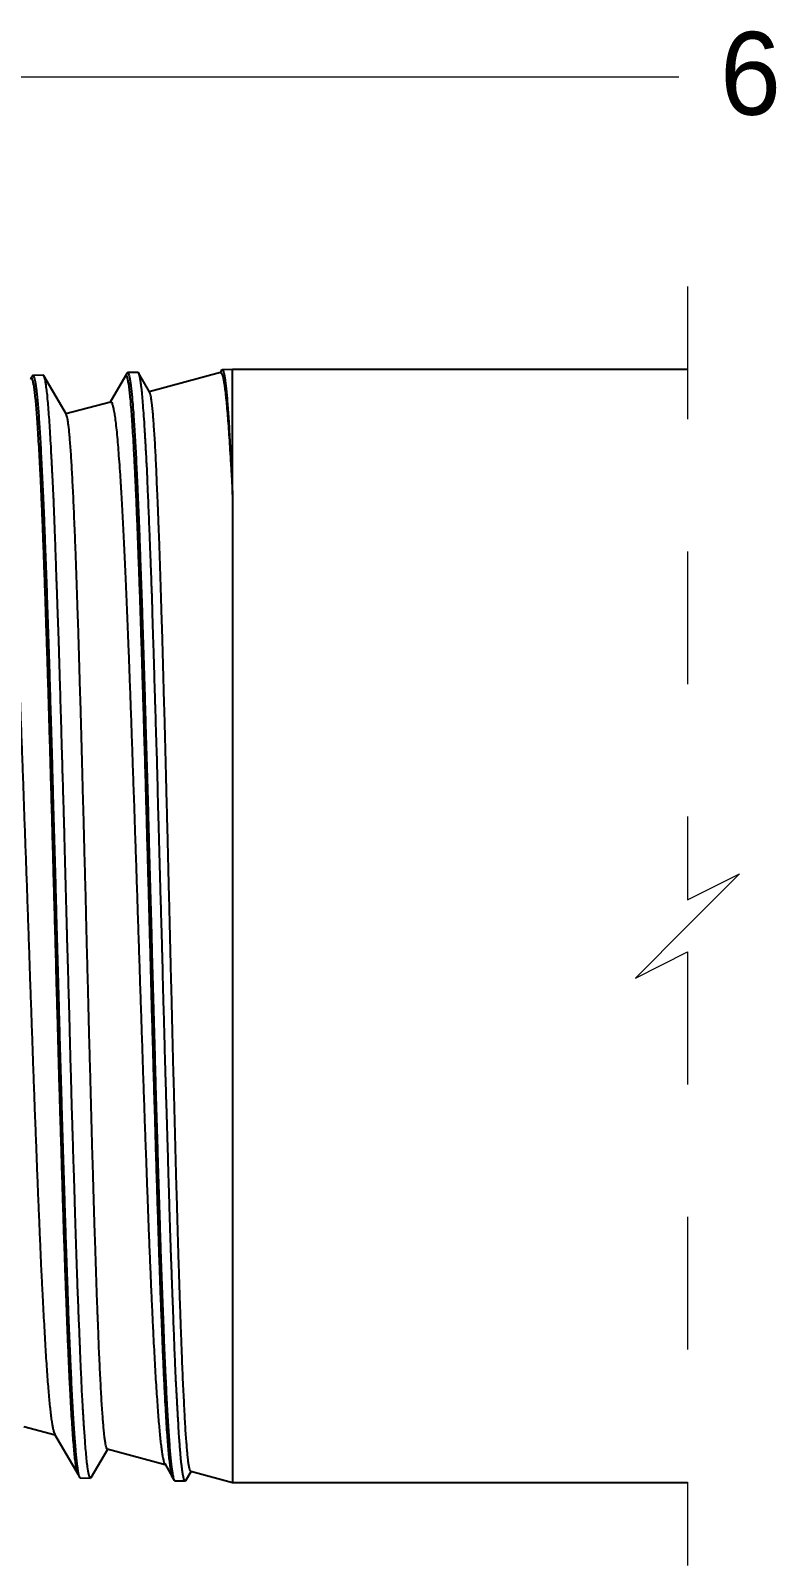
# Model space of a CAD drawing. Header units: inches. Extents: x 0.12 to 5.38, y 0.12 to 4.12.
# Drawn here: x 1.163 to 1.722, y 1.452 to 2.61 of the extents above; entities that cross this region are included whole.
import ezdxf

# ---------------------------------------------------------------- set-up
doc = ezdxf.new("R2010")
doc.units = ezdxf.units.IN
doc.header["$LTSCALE"] = 0.5
doc.header["$MEASUREMENT"] = 0
doc.linetypes.add('SLD-Dashed', pattern=[0.075, 0.05, -0.025])
doc.linetypes.add('SLD-Solid', pattern=[0])
doc.styles.add('SLDTEXTSTYLE0', font='ARIAL.TTF', dxfattribs={"width": 0.948})
doc.dimstyles.new('SLDDIMSTYLE0', dxfattribs={"dimtxt": 0.060669, "dimasz": 0.060669, "dimexe": 0, "dimexo": 0.0625, "dimgap": 0.015167, "dimtad": 0, "dimtih": 1, "dimtoh": 1, "dimdec": 3, "dimrnd": 1e-09, "dimzin": 12, "dimdsep": 46, "dimtxsty": 'SLDTEXTSTYLE0', "dimsah": 1, "dimcen": 0.09, "dimadec": 0, "dimazin": 3, "dimtfac": 1, "dimtdec": 3, "dimtofl": 0, "dimtmove": 0, "dimatfit": 3, "dimfxl": 0, "dimfrac": 2, "dimtolj": 1, "dimtzin": 12, "dimarcsym": 0})

# ---------------------------------------------------------------- blocks, each defined once
blk = doc.blocks.new('_D')
at = {"color": 7, "linetype": 'SLD-Solid', "lineweight": 18}
for p, q in [((0.5342, 2.4173), (0.5342, 2.6067)), ((2.9092, 2.4173), (2.9092, 2.6067)), ((0.5342, 2.5755), (1.6525, 2.5755)), ((2.9092, 2.5755), (1.7908, 2.5755))]:
    blk.add_line(p, q, dxfattribs=at)
for points in [[(0.5342, 2.5755), (0.5948, 2.5661), (0.5948, 2.5848)], [(2.9092, 2.5755), (2.8485, 2.5848), (2.8485, 2.5661)]]:
    blk.add_solid(points, dxfattribs=at)
at = {"color": 7, "linetype": 'SLD-Solid', "lineweight": 18, "insert": (1.6837, 2.6095), "char_height": 0.0625, "attachment_point": 1, "style": 'SLDTEXTSTYLE0'}
blk.add_mtext('6"', dxfattribs=at)

msp = doc.modelspace()

# ---------------------------------------------------------------- linework, layer by layer
at = {"color": 7, "linetype": 'SLD-Dashed', "lineweight": 18}
for p, q in [((1.6592, 2.4173), (1.6592, 1.9545)), ((1.6592, 1.9545), (1.6985, 1.9742)), ((1.6985, 1.9742), (1.6592, 1.9348)), ((1.6592, 1.9348), (1.6198, 1.8955)), ((1.6198, 1.8955), (1.6592, 1.9152)), ((1.6592, 1.9152), (1.6592, 1.4523))]:
    msp.add_line(p, q, dxfattribs=at)
at = {"color": 7, "linetype": 'SLD-Solid', "lineweight": 25}
for p, q in [((1.2443, 2.3526), (1.2365, 2.3524)), ((1.2532, 2.3375), (1.2448, 2.3521)), ((1.3066, 2.3524), (1.2529, 2.338)), ((1.3157, 2.3548), (1.3079, 2.3546)), ((1.6592, 2.3548), (1.3157, 2.3548)), ((1.3157, 2.2603), (1.3157, 2.3548)), ((1.1729, 2.3504), (1.165, 2.3501)), ((1.2348, 2.3499), (1.2233, 2.3301)), ((1.2236, 2.3302), (1.19, 2.3212)), ((1.3157, 2.2603), (1.3157, 1.5148)), ((1.1582, 1.557), (1.1818, 1.5507)), ((1.2091, 1.5187), (1.2215, 1.5401)), ((1.2212, 1.5402), (1.2648, 1.5285)), ((1.2645, 1.5291), (1.2705, 1.5187)), ((1.1991, 1.5209), (1.2002, 1.5188)), ((1.1991, 1.5209), (1.1991, 1.5209)), ((1.2007, 1.5184), (1.2086, 1.5182)), ((1.2705, 1.5187), (1.2717, 1.5166)), ((1.2805, 1.5164), (1.2844, 1.5232)), ((1.2842, 1.5233), (1.3156, 1.5148)), ((1.2722, 1.5162), (1.28, 1.516)), ((1.3157, 1.5148), (1.6592, 1.5148))]:
    msp.add_line(p, q, dxfattribs=at)
at = {"color": 7, "linetype": 'SLD-Solid', "lineweight": 25, "flags": 128}
for points in [[(1.2359, 2.3519), (1.2354, 2.3509), (1.2348, 2.3499)], [(1.3074, 2.3542), (1.3068, 2.3532), (1.3063, 2.3523)], [(1.1645, 2.3497), (1.1639, 2.3487), (1.1633, 2.3477)], [(1.1903, 2.3207), (1.1868, 2.3267), (1.1733, 2.3499)], [(1.1814, 1.5513), (1.1856, 1.5441), (1.1991, 1.5209)]]:
    msp.add_lwpolyline(points, dxfattribs=at)
at = {"color": 7, "linetype": 'SLD-Solid', "lineweight": 25}
for points, knots in [([(1.2359, 2.3518), (1.236, 2.352), (1.2361, 2.3524), (1.2369, 2.3523), (1.2373, 2.3512), (1.2378, 2.3498), (1.2382, 2.3474), (1.2387, 2.3445), (1.2392, 2.3408), (1.2396, 2.3364), (1.2401, 2.3313), (1.2406, 2.3254), (1.2411, 2.3188), (1.2415, 2.3114), (1.242, 2.3035), (1.2425, 2.295), (1.243, 2.2859), (1.2434, 2.2762), (1.2439, 2.2658), (1.2444, 2.2548), (1.2449, 2.243), (1.2454, 2.2307), (1.2458, 2.218), (1.2463, 2.2048), (1.2468, 2.1914), (1.2473, 2.1775), (1.2477, 2.163), (1.2482, 2.148), (1.2487, 2.1324), (1.2492, 2.1165), (1.2497, 2.1004), (1.2501, 2.0842), (1.2506, 2.0679), (1.2511, 2.0513), (1.2516, 2.0344), (1.2521, 2.0171), (1.2525, 1.9995), (1.253, 1.9818), (1.2535, 1.9642), (1.254, 1.9467), (1.2545, 1.9293), (1.2549, 1.9119), (1.2554, 1.8944), (1.2559, 1.8769), (1.2564, 1.8592), (1.2569, 1.8417), (1.2573, 1.8245), (1.2578, 1.8077), (1.2583, 1.7913), (1.2588, 1.7751), (1.2592, 1.759), (1.2597, 1.7431), (1.2602, 1.7274), (1.2607, 1.712), (1.2612, 1.6972), (1.2616, 1.683), (1.2621, 1.6693), (1.2626, 1.6561), (1.2631, 1.6433), (1.2636, 1.6309), (1.264, 1.6188), (1.2645, 1.6074), (1.265, 1.5967), (1.2655, 1.5866), (1.2659, 1.5773), (1.2664, 1.5686), (1.2669, 1.5604), (1.2674, 1.5528), (1.2679, 1.5459), (1.2683, 1.5397), (1.2688, 1.5342), (1.2693, 1.5295), (1.2698, 1.5255), (1.2702, 1.5223), (1.2707, 1.5197), (1.2712, 1.5179), (1.2715, 1.5166), (1.272, 1.5163), (1.2722, 1.5162)], [0, 0, 0, 0, 0.000659, 0.00124, 0.002335, 0.004259, 0.007059, 0.010632, 0.015045, 0.020288, 0.026349, 0.033439, 0.041386, 0.050168, 0.059761, 0.069859, 0.080708, 0.092279, 0.104542, 0.117876, 0.13192, 0.146636, 0.161983, 0.177496, 0.193579, 0.210191, 0.227288, 0.245374, 0.263943, 0.282942, 0.302321, 0.321507, 0.341018, 0.360803, 0.380812, 0.401616, 0.422621, 0.443766, 0.464996, 0.485695, 0.506437, 0.527168, 0.547835, 0.569015, 0.590089, 0.610999, 0.631688, 0.651568, 0.671204, 0.690545, 0.709542, 0.728711, 0.747479, 0.765797, 0.783613, 0.800433, 0.81675, 0.832522, 0.847706, 0.862703, 0.877051, 0.890712, 0.903647, 0.915513, 0.926672, 0.937097, 0.94676, 0.955897, 0.964211, 0.97168, 0.978283, 0.983865, 0.988622, 0.992543, 0.995624, 0.997918, 0.999353, 1, 1, 1, 1]), ([(1.2453, 2.3506), (1.2452, 2.3513), (1.2451, 2.3521), (1.2444, 2.3524), (1.2443, 2.3525)], [0, 0, 0, 0, 0.7516671, 1, 1, 1, 1]), ([(1.3066, 2.3524), (1.3067, 2.3524), (1.3071, 2.3524), (1.3073, 2.3521), (1.3074, 2.3518)], [0, 0, 0, 0, 0.323893, 1, 1, 1, 1]), ([(1.3074, 2.3541), (1.3074, 2.3543), (1.3076, 2.3546), (1.3084, 2.3545), (1.3087, 2.3535), (1.3092, 2.352), (1.3096, 2.3497), (1.3101, 2.3466), (1.3106, 2.3428), (1.3111, 2.3383), (1.3116, 2.3331), (1.312, 2.3273), (1.3125, 2.3208), (1.313, 2.3136), (1.3134, 2.3056), (1.3139, 2.2968), (1.3144, 2.2874), (1.3149, 2.2781), (1.3153, 2.269), (1.3155, 2.2633), (1.3157, 2.2603)], [0, 0, 0, 0, 0.005943, 0.010875, 0.020326, 0.036708, 0.061212, 0.093542, 0.133651, 0.181466, 0.235327, 0.296406, 0.364541, 0.43957, 0.523931, 0.615452, 0.713874, 0.818938, 0.907387, 1, 1, 1, 1]), ([(1.3074, 2.3518), (1.3076, 2.3515), (1.308, 2.3507), (1.3085, 2.349), (1.309, 2.3463), (1.3096, 2.3428), (1.3102, 2.3383), (1.3108, 2.3329), (1.3114, 2.3267), (1.312, 2.3196), (1.3126, 2.3118), (1.3132, 2.3031), (1.3138, 2.2936), (1.3144, 2.2832), (1.3151, 2.272), (1.3155, 2.2643), (1.3157, 2.2603)], [0, 0, 0, 0, 0.01192, 0.028767, 0.059188, 0.098726, 0.147325, 0.206161, 0.274288, 0.351494, 0.43724, 0.53172, 0.634639, 0.748134, 0.870055, 1, 1, 1, 1]), ([(1.1645, 2.3496), (1.1646, 2.3498), (1.1647, 2.3502), (1.1655, 2.3501), (1.1658, 2.349), (1.1663, 2.3476), (1.1668, 2.3454), (1.1672, 2.3425), (1.1677, 2.3388), (1.1682, 2.3343), (1.1687, 2.3291), (1.1692, 2.3233), (1.1696, 2.3168), (1.1701, 2.3097), (1.1706, 2.302), (1.171, 2.2935), (1.1715, 2.2843), (1.172, 2.2744), (1.1725, 2.2639), (1.173, 2.2529), (1.1735, 2.2414), (1.1739, 2.2295), (1.1744, 2.2171), (1.1749, 2.2041), (1.1754, 2.1905), (1.1758, 2.1762), (1.1763, 2.1616), (1.1768, 2.1466), (1.1773, 2.1315), (1.1778, 2.1161), (1.1782, 2.1004), (1.1787, 2.0843), (1.1792, 2.0677), (1.1797, 2.0508), (1.1801, 2.0336), (1.1806, 2.0164), (1.1811, 1.9992), (1.1816, 1.9821), (1.1821, 1.9649), (1.1825, 1.9475), (1.183, 1.9299), (1.1835, 1.9121), (1.184, 1.8944), (1.1845, 1.8769), (1.1849, 1.8597), (1.1854, 1.8428), (1.1859, 1.826), (1.1864, 1.8092), (1.1868, 1.7926), (1.1873, 1.776), (1.1878, 1.7597), (1.1883, 1.7439), (1.1888, 1.7285), (1.1893, 1.7137), (1.1897, 1.6992), (1.1902, 1.6851), (1.1907, 1.6712), (1.1912, 1.6577), (1.1916, 1.6447), (1.1921, 1.6323), (1.1926, 1.6206), (1.1931, 1.6095), (1.1936, 1.599), (1.194, 1.589), (1.1945, 1.5795), (1.195, 1.5706), (1.1955, 1.5623), (1.1959, 1.5548), (1.1964, 1.548), (1.1969, 1.5419), (1.1974, 1.5366), (1.1978, 1.5319), (1.1983, 1.5278), (1.1988, 1.5245), (1.1992, 1.5219), (1.1997, 1.5201), (1.2001, 1.5188), (1.2006, 1.5185), (1.2007, 1.5184)], [0, 0, 0, 0, 0.00068, 0.001266, 0.002341, 0.0042, 0.006885, 0.010403, 0.014899, 0.020279, 0.02653, 0.033637, 0.041362, 0.049884, 0.059181, 0.069228, 0.080345, 0.092238, 0.104875, 0.118221, 0.131866, 0.146158, 0.161059, 0.176532, 0.193039, 0.210123, 0.227735, 0.245829, 0.263864, 0.282323, 0.301158, 0.32032, 0.340362, 0.360716, 0.381323, 0.40213, 0.422527, 0.443077, 0.463725, 0.484418, 0.50574, 0.527071, 0.548354, 0.569529, 0.589992, 0.610317, 0.630452, 0.650346, 0.670545, 0.690451, 0.71001, 0.729168, 0.747389, 0.765199, 0.782552, 0.799404, 0.816203, 0.832439, 0.84807, 0.863052, 0.876978, 0.890266, 0.902881, 0.914792, 0.926298, 0.937037, 0.94698, 0.956099, 0.964163, 0.971436, 0.977898, 0.983534, 0.988464, 0.992513, 0.995675, 0.997951, 0.999338, 1, 1, 1, 1]), ([(1.175, 2.3425), (1.1749, 2.3434), (1.1747, 2.3449), (1.1743, 2.3471), (1.1739, 2.3487), (1.1736, 2.3497), (1.1733, 2.3501), (1.1732, 2.3502), (1.1732, 2.3503), (1.1732, 2.3503), (1.1731, 2.3503), (1.1731, 2.3503), (1.173, 2.3504), (1.173, 2.3504), (1.1729, 2.3504), (1.1729, 2.3504)], [0, 0, 0, 0, 0.318498, 0.574471, 0.768081, 0.929803, 0.941697, 0.95242, 0.962054, 0.966234, 0.970296, 0.974911, 0.980005, 0.992886, 1, 1, 1, 1]), ([(1.1789, 2.2914), (1.1788, 2.2948), (1.1784, 2.3012), (1.1779, 2.3103), (1.1773, 2.3186), (1.1767, 2.3259), (1.1762, 2.3323), (1.1757, 2.3377), (1.1752, 2.341), (1.175, 2.3425)], [0, 0, 0, 0, 0.196444, 0.375649, 0.537196, 0.680705, 0.805851, 0.912354, 1, 1, 1, 1]), ([(1.2493, 2.3126), (1.2491, 2.3157), (1.2487, 2.3214), (1.2481, 2.3291), (1.2477, 2.334), (1.2475, 2.3365), (1.2474, 2.3371), (1.2474, 2.3377), (1.2474, 2.3381), (1.2473, 2.3384), (1.2473, 2.3389), (1.2472, 2.3397), (1.2471, 2.3406), (1.2469, 2.3417), (1.2468, 2.3429), (1.2466, 2.3441), (1.2464, 2.3454), (1.2462, 2.3465), (1.2461, 2.3475), (1.2459, 2.3484), (1.2457, 2.3492), (1.2456, 2.3498), (1.2454, 2.3503), (1.2454, 2.3505), (1.2453, 2.3506)], [0, 0, 0, 0, 0.238392, 0.447184, 0.605968, 0.625011, 0.643647, 0.658193, 0.665864, 0.675107, 0.685864, 0.707488, 0.732889, 0.761562, 0.792911, 0.826245, 0.860789, 0.891242, 0.916537, 0.942564, 0.963101, 0.979037, 0.991129, 1, 1, 1, 1]), ([(1.2236, 2.33), (1.2238, 2.3301), (1.2244, 2.3302), (1.2249, 2.3286), (1.2256, 2.3266), (1.2262, 2.3233), (1.2269, 2.3191), (1.2276, 2.3137), (1.2283, 2.3072), (1.229, 2.2998), (1.2296, 2.2915), (1.2303, 2.2825), (1.231, 2.2725), (1.2317, 2.2615), (1.2323, 2.2495), (1.233, 2.2369), (1.2337, 2.2235), (1.2343, 2.2095), (1.235, 2.1946), (1.2357, 2.179), (1.2364, 2.1626), (1.237, 2.1467), (1.2376, 2.1315), (1.2381, 2.117), (1.2387, 2.1022), (1.2392, 2.0869), (1.2398, 2.0712), (1.2403, 2.0551), (1.2409, 2.0388), (1.2415, 2.0225), (1.242, 2.0061), (1.2426, 1.9897), (1.2431, 1.9732), (1.2437, 1.9565), (1.2442, 1.9396), (1.2448, 1.9225), (1.2454, 1.9055), (1.2459, 1.8886), (1.2465, 1.8719), (1.247, 1.8555), (1.2476, 1.8392), (1.2481, 1.823), (1.2487, 1.8067), (1.2492, 1.7905), (1.2498, 1.7746), (1.2504, 1.7591), (1.2509, 1.7441), (1.2515, 1.7295), (1.252, 1.7152), (1.2525, 1.7012), (1.2531, 1.6874), (1.2537, 1.674), (1.2542, 1.661), (1.2548, 1.6487), (1.2553, 1.6369), (1.2559, 1.6257), (1.2564, 1.6151), (1.257, 1.605), (1.2575, 1.5953), (1.2581, 1.5861), (1.2587, 1.5776), (1.2592, 1.5697), (1.2598, 1.5626), (1.2603, 1.5562), (1.2609, 1.5504), (1.2614, 1.5453), (1.262, 1.5408), (1.2625, 1.5369), (1.263, 1.5338), (1.2636, 1.5314), (1.264, 1.5299), (1.2644, 1.5292), (1.2645, 1.5291)], [0, 0, 0, 0, 0.000548, 0.002143, 0.004925, 0.008984, 0.014324, 0.021131, 0.029271, 0.038714, 0.048884, 0.060194, 0.0726, 0.086417, 0.101332, 0.117286, 0.133843, 0.151329, 0.169678, 0.189318, 0.209786, 0.230999, 0.248644, 0.266733, 0.285219, 0.304054, 0.323781, 0.343843, 0.364183, 0.384748, 0.40499, 0.425409, 0.445953, 0.46657, 0.487838, 0.509144, 0.530431, 0.55164, 0.572222, 0.592694, 0.613003, 0.633098, 0.65353, 0.673699, 0.693549, 0.713027, 0.731638, 0.749862, 0.767652, 0.784964, 0.802259, 0.819016, 0.835191, 0.850739, 0.865277, 0.879193, 0.892452, 0.905021, 0.917218, 0.928664, 0.939328, 0.949182, 0.957995, 0.966022, 0.973243, 0.979641, 0.985358, 0.990198, 0.994153, 0.997219, 0.999361, 1, 1, 1, 1]), ([(1.2842, 1.5233), (1.2841, 1.5234), (1.2836, 1.5237), (1.2834, 1.5249), (1.2829, 1.5267), (1.2825, 1.5292), (1.2821, 1.5325), (1.2817, 1.5364), (1.2813, 1.541), (1.2809, 1.5463), (1.2804, 1.5524), (1.28, 1.5592), (1.2796, 1.5667), (1.2792, 1.5748), (1.2787, 1.5835), (1.2783, 1.5927), (1.2779, 1.6024), (1.2775, 1.6129), (1.2771, 1.624), (1.2766, 1.6358), (1.2762, 1.6482), (1.2758, 1.6609), (1.2754, 1.674), (1.2749, 1.6874), (1.2745, 1.7012), (1.2741, 1.7156), (1.2737, 1.7305), (1.2732, 1.7459), (1.2728, 1.7617), (1.2724, 1.7776), (1.272, 1.7936), (1.2716, 1.8097), (1.2711, 1.826), (1.2707, 1.8426), (1.2703, 1.8596), (1.2699, 1.8769), (1.2694, 1.8943), (1.269, 1.9115), (1.2686, 1.9286), (1.2682, 1.9456), (1.2677, 1.9625), (1.2673, 1.9796), (1.2669, 1.9967), (1.2665, 2.0138), (1.266, 2.0308), (1.2656, 2.0475), (1.2652, 2.0638), (1.2648, 2.0797), (1.2644, 2.0953), (1.2639, 2.1108), (1.2635, 2.1261), (1.2631, 2.1412), (1.2627, 2.156), (1.2622, 2.1701), (1.2618, 2.1838), (1.2614, 2.1968), (1.261, 2.2094), (1.2606, 2.2216), (1.2601, 2.2334), (1.2597, 2.2447), (1.2593, 2.2555), (1.2588, 2.2656), (1.2584, 2.275), (1.258, 2.2838), (1.2576, 2.2919), (1.2572, 2.2994), (1.2568, 2.3064), (1.2563, 2.3127), (1.2559, 2.3184), (1.2555, 2.3234), (1.255, 2.3278), (1.2546, 2.3315), (1.2541, 2.3344), (1.2537, 2.3363), (1.2533, 2.3372), (1.2532, 2.3375)], [0, 0, 0, 0, 0.00049, 0.0019, 0.004192, 0.007384, 0.011346, 0.016161, 0.021817, 0.028302, 0.03584, 0.044245, 0.053492, 0.063558, 0.074092, 0.085379, 0.09739, 0.110093, 0.123883, 0.138382, 0.153551, 0.169349, 0.185253, 0.20172, 0.218709, 0.236176, 0.254637, 0.27357, 0.292924, 0.312646, 0.332101, 0.351868, 0.371895, 0.39213, 0.413157, 0.434367, 0.455701, 0.477101, 0.497893, 0.51871, 0.539499, 0.560205, 0.58141, 0.602488, 0.623383, 0.644036, 0.663809, 0.68332, 0.702518, 0.721352, 0.740338, 0.758904, 0.777, 0.794574, 0.811099, 0.827104, 0.842549, 0.857393, 0.872025, 0.885992, 0.899257, 0.911784, 0.923208, 0.933917, 0.943883, 0.953079, 0.961728, 0.969544, 0.976509, 0.982602, 0.988213, 0.992789, 0.996318, 0.998841, 1, 1, 1, 1]), ([(1.2212, 1.5402), (1.2211, 1.5403), (1.2207, 1.5403), (1.2205, 1.5414), (1.22, 1.5429), (1.2197, 1.5452), (1.2192, 1.5482), (1.2188, 1.5518), (1.2184, 1.556), (1.218, 1.561), (1.2176, 1.5666), (1.2171, 1.5729), (1.2167, 1.5799), (1.2163, 1.5876), (1.2159, 1.5959), (1.2154, 1.6046), (1.215, 1.6139), (1.2146, 1.6237), (1.2142, 1.6341), (1.2138, 1.6452), (1.2133, 1.6569), (1.2129, 1.6691), (1.2125, 1.6817), (1.2121, 1.6946), (1.2116, 1.7078), (1.2112, 1.7213), (1.2108, 1.7354), (1.2104, 1.7499), (1.2099, 1.765), (1.2095, 1.7803), (1.2091, 1.7958), (1.2087, 1.8113), (1.2083, 1.8269), (1.2078, 1.8427), (1.2074, 1.8587), (1.207, 1.8751), (1.2066, 1.8917), (1.2061, 1.9084), (1.2057, 1.925), (1.2053, 1.9414), (1.2049, 1.9577), (1.2045, 1.9739), (1.204, 1.9901), (1.2036, 2.0064), (1.2032, 2.0228), (1.2027, 2.039), (1.2023, 2.0548), (1.2019, 2.0702), (1.2015, 2.0853), (1.2011, 2.1), (1.2006, 2.1146), (1.2002, 2.1291), (1.1998, 2.1433), (1.1994, 2.1571), (1.1989, 2.1704), (1.1985, 2.1831), (1.1981, 2.1952), (1.1977, 2.2069), (1.1973, 2.2183), (1.1968, 2.2292), (1.1964, 2.2396), (1.196, 2.2496), (1.1956, 2.2588), (1.1951, 2.2674), (1.1947, 2.2753), (1.1943, 2.2826), (1.1939, 2.2893), (1.1935, 2.2955), (1.193, 2.3011), (1.1926, 2.306), (1.1922, 2.3102), (1.1918, 2.3136), (1.1914, 2.3164), (1.1909, 2.3185), (1.1907, 2.3199), (1.1903, 2.3205), (1.1902, 2.3206)], [0, 0, 0, 0, 0.000284, 0.001489, 0.003563, 0.006535, 0.010411, 0.015035, 0.020507, 0.026814, 0.033941, 0.042127, 0.05117, 0.061043, 0.071722, 0.082837, 0.094691, 0.107252, 0.120489, 0.134806, 0.149815, 0.165472, 0.181736, 0.198071, 0.214948, 0.232324, 0.250153, 0.268961, 0.288216, 0.307864, 0.327853, 0.347539, 0.367511, 0.387716, 0.408103, 0.429255, 0.450561, 0.471962, 0.4934, 0.514197, 0.534992, 0.555731, 0.576359, 0.597454, 0.618393, 0.63912, 0.659576, 0.679129, 0.698393, 0.717318, 0.735855, 0.754509, 0.772717, 0.79043, 0.807597, 0.823702, 0.839265, 0.854247, 0.868608, 0.882725, 0.896157, 0.90887, 0.920826, 0.93168, 0.941804, 0.951171, 0.959757, 0.967767, 0.974935, 0.981243, 0.986672, 0.99109, 0.994676, 0.997429, 0.999351, 1, 1, 1, 1]), ([(1.1407, 2.3079), (1.1409, 2.3078), (1.1417, 2.3076), (1.1422, 2.3057), (1.1429, 2.3036), (1.1434, 2.3006), (1.144, 2.2971), (1.1445, 2.293), (1.1452, 2.2877), (1.1458, 2.281), (1.1466, 2.2728), (1.1472, 2.2644), (1.1478, 2.2559), (1.1484, 2.2474), (1.149, 2.2385), (1.1496, 2.2279), (1.1503, 2.2156), (1.151, 2.2016), (1.1517, 2.1879), (1.1523, 2.1748), (1.1528, 2.1623), (1.1534, 2.1494), (1.154, 2.1347), (1.1547, 2.1183), (1.1554, 2.0999), (1.1561, 2.0825), (1.1567, 2.0662), (1.1573, 2.051), (1.1578, 2.0357), (1.1584, 2.0185), (1.1591, 1.9996), (1.1599, 1.979), (1.1605, 1.9598), (1.1612, 1.9421), (1.1617, 1.926), (1.1623, 1.9098), (1.1628, 1.8939), (1.1634, 1.8781), (1.1639, 1.8626), (1.1645, 1.8472), (1.165, 1.8318), (1.1656, 1.8164), (1.1661, 1.8011), (1.1667, 1.786), (1.1673, 1.7713), (1.1678, 1.7571), (1.1684, 1.7432), (1.1689, 1.7297), (1.1695, 1.7163), (1.17, 1.7033), (1.1706, 1.6905), (1.1711, 1.6782), (1.1717, 1.6664), (1.1723, 1.6552), (1.1728, 1.6446), (1.1734, 1.6345), (1.1739, 1.6247), (1.1745, 1.6155), (1.175, 1.6067), (1.1756, 1.5986), (1.1761, 1.591), (1.1767, 1.5842), (1.1772, 1.578), (1.1778, 1.5724), (1.1783, 1.5675), (1.1789, 1.5631), (1.1794, 1.5593), (1.18, 1.5562), (1.1805, 1.5539), (1.181, 1.5523), (1.1814, 1.5516), (1.1815, 1.5514)], [0, 0, 0, 0, 0.001005, 0.00316, 0.006714, 0.010449, 0.015051, 0.020512, 0.026819, 0.036281, 0.047147, 0.059368, 0.069709, 0.080832, 0.092705, 0.105297, 0.122725, 0.141308, 0.16096, 0.176828, 0.193292, 0.210306, 0.227823, 0.251326, 0.2756, 0.300532, 0.320184, 0.340177, 0.360456, 0.380965, 0.407944, 0.435218, 0.462664, 0.483917, 0.505216, 0.526502, 0.547717, 0.568316, 0.588811, 0.609151, 0.629282, 0.649759, 0.669978, 0.689885, 0.709427, 0.728111, 0.746414, 0.76429, 0.781693, 0.799087, 0.815948, 0.832232, 0.847895, 0.862553, 0.876595, 0.889986, 0.902691, 0.915031, 0.926623, 0.937436, 0.947442, 0.956409, 0.964595, 0.97198, 0.978543, 0.984431, 0.989442, 0.993569, 0.996807, 0.999118, 1, 1, 1, 1]), ([(1.2532, 2.2304), (1.253, 2.2339), (1.2528, 2.2408), (1.2524, 2.2508), (1.2519, 2.2614), (1.2516, 2.2691), (1.2514, 2.274), (1.2514, 2.2753), (1.2513, 2.2763), (1.2513, 2.2772), (1.2513, 2.2778), (1.2512, 2.2785), (1.2512, 2.2796), (1.2511, 2.2815), (1.2509, 2.284), (1.2508, 2.287), (1.2506, 2.2901), (1.2504, 2.2932), (1.2503, 2.2961), (1.2501, 2.2989), (1.2499, 2.3017), (1.2498, 2.3044), (1.2496, 2.3071), (1.2495, 2.3093), (1.2494, 2.3111), (1.2493, 2.3122), (1.2493, 2.3126)], [0, 0, 0, 0, 0.127069, 0.249304, 0.366546, 0.513406, 0.529315, 0.545108, 0.560783, 0.568006, 0.575158, 0.583514, 0.593055, 0.61848, 0.649464, 0.685711, 0.72686, 0.762359, 0.800086, 0.833623, 0.863958, 0.902054, 0.93436, 0.961247, 0.983038, 1, 1, 1, 1]), ([(1.1828, 2.1987), (1.1826, 2.2043), (1.1823, 2.2153), (1.1817, 2.2308), (1.1813, 2.2412), (1.1811, 2.2467), (1.1811, 2.2481), (1.181, 2.2493), (1.181, 2.2502), (1.1809, 2.251), (1.1809, 2.2517), (1.1809, 2.253), (1.1808, 2.2548), (1.1807, 2.2573), (1.1805, 2.2602), (1.1804, 2.2635), (1.1802, 2.2672), (1.18, 2.271), (1.1798, 2.2747), (1.1796, 2.2783), (1.1795, 2.2817), (1.1793, 2.2848), (1.1792, 2.2875), (1.179, 2.2896), (1.179, 2.2909), (1.1789, 2.2914)], [0, 0, 0, 0, 0.18255, 0.356287, 0.501483, 0.517316, 0.533053, 0.548694, 0.555943, 0.563129, 0.571521, 0.581106, 0.603655, 0.630727, 0.662155, 0.697739, 0.737246, 0.780407, 0.821142, 0.857195, 0.896942, 0.930804, 0.959094, 0.982084, 1, 1, 1, 1]), ([(1.2571, 2.1136), (1.2569, 2.1181), (1.2567, 2.127), (1.2563, 2.1403), (1.2558, 2.1546), (1.2555, 2.1651), (1.2553, 2.1719), (1.2553, 2.1737), (1.2552, 2.1752), (1.2552, 2.1764), (1.2552, 2.1773), (1.2551, 2.1783), (1.2551, 2.18), (1.255, 2.1826), (1.2549, 2.1863), (1.2547, 2.1906), (1.2545, 2.1952), (1.2544, 2.1999), (1.2542, 2.2043), (1.254, 2.2085), (1.2539, 2.2129), (1.2537, 2.2172), (1.2535, 2.2214), (1.2534, 2.225), (1.2533, 2.2279), (1.2532, 2.2297), (1.2532, 2.2304)], [0, 0, 0, 0, 0.115545, 0.228947, 0.340058, 0.482975, 0.498737, 0.514442, 0.530088, 0.537317, 0.544488, 0.552882, 0.562489, 0.588204, 0.619777, 0.657054, 0.69985, 0.737202, 0.777369, 0.813485, 0.846537, 0.888598, 0.92479, 0.95531, 0.980331, 1, 1, 1, 1]), ([(1.1868, 2.075), (1.1866, 2.082), (1.1862, 2.0957), (1.1856, 2.1154), (1.1852, 2.1288), (1.185, 2.1362), (1.1849, 2.1383), (1.1849, 2.14), (1.1849, 2.1413), (1.1848, 2.1424), (1.1848, 2.1442), (1.1847, 2.1467), (1.1846, 2.1501), (1.1844, 2.1541), (1.1843, 2.1586), (1.1841, 2.1637), (1.1839, 2.169), (1.1837, 2.1743), (1.1835, 2.1794), (1.1834, 2.1843), (1.1832, 2.1889), (1.1831, 2.1928), (1.1829, 2.1959), (1.1829, 2.1978), (1.1828, 2.1987)], [0, 0, 0, 0, 0.1691253, 0.3344434, 0.4763926, 0.4947184, 0.5129812, 0.527499, 0.5352967, 0.5447605, 0.5558809, 0.5786217, 0.6060734, 0.6381511, 0.6747518, 0.7157535, 0.7610138, 0.8041648, 0.842759, 0.8857865, 0.9228685, 0.9541712, 0.9798405, 1, 1, 1, 1]), ([(1.261, 1.9758), (1.2608, 1.9808), (1.2606, 1.9908), (1.2602, 2.0057), (1.2597, 2.0221), (1.2594, 2.0342), (1.2592, 2.0421), (1.2592, 2.0443), (1.2591, 2.0461), (1.2591, 2.0474), (1.2591, 2.0485), (1.259, 2.0496), (1.259, 2.0515), (1.2589, 2.0543), (1.2588, 2.0581), (1.2587, 2.0625), (1.2585, 2.0676), (1.2583, 2.0734), (1.2581, 2.0794), (1.2579, 2.0854), (1.2578, 2.0913), (1.2576, 2.0969), (1.2574, 2.1022), (1.2573, 2.1067), (1.2572, 2.1104), (1.2571, 2.1127), (1.2571, 2.1136)], [0, 0, 0, 0, 0.1087811, 0.2170255, 0.3245928, 0.4653082, 0.4809999, 0.4966693, 0.5123158, 0.5195301, 0.5266894, 0.5350833, 0.5447087, 0.5674947, 0.5951006, 0.6274813, 0.6645813, 0.7063328, 0.7526545, 0.7967199, 0.8362761, 0.8806308, 0.9190928, 0.9517546, 0.9786996, 1, 1, 1, 1]), ([(1.1907, 1.9348), (1.1905, 1.9398), (1.1903, 1.9498), (1.1899, 1.9648), (1.1894, 1.9812), (1.1891, 1.9935), (1.1889, 2.0015), (1.1889, 2.0037), (1.1888, 2.0055), (1.1888, 2.0069), (1.1888, 2.0079), (1.1887, 2.0091), (1.1887, 2.0112), (1.1886, 2.0143), (1.1884, 2.0188), (1.1883, 2.0241), (1.1881, 2.0298), (1.1879, 2.0356), (1.1878, 2.0411), (1.1876, 2.0465), (1.1874, 2.0521), (1.1873, 2.0577), (1.1871, 2.0632), (1.187, 2.0678), (1.1868, 2.0717), (1.1868, 2.074), (1.1868, 2.075)], [0, 0, 0, 0, 0.10685, 0.213554, 0.319974, 0.459779, 0.475412, 0.491031, 0.506636, 0.513882, 0.521082, 0.529515, 0.539179, 0.565116, 0.597116, 0.635133, 0.679111, 0.717799, 0.759748, 0.797973, 0.833205, 0.878398, 0.917608, 0.950904, 0.97835, 1, 1, 1, 1]), ([(1.2649, 1.8332), (1.2647, 1.8381), (1.2645, 1.8479), (1.2641, 1.8626), (1.2636, 1.879), (1.2633, 1.8913), (1.2631, 1.8993), (1.2631, 1.9016), (1.263, 1.9034), (1.263, 1.9049), (1.263, 1.906), (1.2629, 1.9073), (1.2629, 1.9096), (1.2628, 1.9131), (1.2626, 1.9181), (1.2625, 1.9242), (1.2623, 1.9307), (1.2621, 1.9371), (1.2619, 1.9431), (1.2618, 1.9487), (1.2616, 1.9543), (1.2614, 1.96), (1.2613, 1.9653), (1.2611, 1.9697), (1.261, 1.9731), (1.261, 1.975), (1.261, 1.9758)], [0, 0, 0, 0, 0.1026422, 0.2060623, 0.3101273, 0.4482538, 0.4637997, 0.4793526, 0.4949119, 0.5023664, 0.5099795, 0.5190103, 0.5294596, 0.5578355, 0.593261, 0.635742, 0.685279, 0.7290063, 0.7715147, 0.8105669, 0.8461601, 0.8910071, 0.9288016, 0.9595559, 0.9832841, 1, 1, 1, 1]), ([(1.1946, 1.7946), (1.1944, 1.7994), (1.1942, 1.8089), (1.1938, 1.8232), (1.1933, 1.8393), (1.193, 1.8513), (1.1928, 1.8592), (1.1928, 1.8614), (1.1927, 1.8632), (1.1927, 1.8646), (1.1927, 1.8657), (1.1926, 1.8669), (1.1926, 1.8689), (1.1925, 1.8721), (1.1924, 1.8766), (1.1922, 1.882), (1.192, 1.8878), (1.1919, 1.8937), (1.1917, 1.8994), (1.1915, 1.905), (1.1914, 1.9108), (1.1912, 1.9166), (1.191, 1.9224), (1.1909, 1.9273), (1.1908, 1.9313), (1.1907, 1.9338), (1.1907, 1.9348)], [0, 0, 0, 0, 0.101287, 0.203729, 0.307194, 0.445108, 0.460671, 0.47625, 0.491843, 0.499088, 0.506292, 0.514739, 0.524431, 0.550502, 0.582781, 0.621295, 0.666069, 0.705655, 0.748787, 0.788244, 0.824779, 0.871879, 0.912965, 0.948019, 0.977032, 1, 1, 1, 1]), ([(1.2688, 1.7023), (1.2686, 1.7065), (1.2684, 1.7151), (1.268, 1.728), (1.2676, 1.7427), (1.2672, 1.7537), (1.267, 1.761), (1.267, 1.763), (1.267, 1.7647), (1.2669, 1.766), (1.2669, 1.767), (1.2669, 1.7681), (1.2668, 1.77), (1.2667, 1.773), (1.2666, 1.7773), (1.2664, 1.7824), (1.2663, 1.7878), (1.2661, 1.7935), (1.2659, 1.7989), (1.2657, 1.8043), (1.2656, 1.8098), (1.2654, 1.8154), (1.2652, 1.821), (1.2651, 1.8258), (1.265, 1.8298), (1.2649, 1.8321), (1.2649, 1.8332)], [0, 0, 0, 0, 0.096748, 0.195655, 0.296593, 0.43272, 0.448193, 0.463703, 0.479251, 0.486521, 0.49376, 0.502247, 0.511985, 0.538202, 0.570723, 0.609629, 0.655009, 0.695272, 0.739312, 0.779969, 0.817725, 0.866549, 0.909265, 0.945787, 0.976049, 1, 1, 1, 1]), ([(1.1985, 1.6707), (1.1983, 1.6746), (1.1981, 1.6826), (1.1977, 1.6947), (1.1972, 1.7084), (1.1969, 1.7188), (1.1967, 1.7257), (1.1967, 1.7276), (1.1966, 1.7292), (1.1966, 1.7305), (1.1966, 1.7314), (1.1965, 1.7325), (1.1965, 1.7342), (1.1964, 1.7367), (1.1963, 1.7402), (1.1962, 1.7443), (1.196, 1.7491), (1.1958, 1.7545), (1.1956, 1.7604), (1.1954, 1.7662), (1.1953, 1.772), (1.1951, 1.7776), (1.1949, 1.7829), (1.1948, 1.7875), (1.1947, 1.7913), (1.1946, 1.7936), (1.1946, 1.7946)], [0, 0, 0, 0, 0.094982, 0.192593, 0.292707, 0.428471, 0.443954, 0.459485, 0.475064, 0.482309, 0.489519, 0.497984, 0.507708, 0.53082, 0.559005, 0.592336, 0.630895, 0.674775, 0.724073, 0.771817, 0.815235, 0.864499, 0.90771, 0.944755, 0.975542, 1, 1, 1, 1]), ([(1.2727, 1.5986), (1.2726, 1.6016), (1.2723, 1.6079), (1.2719, 1.6175), (1.2715, 1.6287), (1.2711, 1.6371), (1.271, 1.6428), (1.2709, 1.6444), (1.2709, 1.6458), (1.2708, 1.6468), (1.2708, 1.6476), (1.2708, 1.6485), (1.2707, 1.6499), (1.2706, 1.652), (1.2705, 1.655), (1.2704, 1.6585), (1.2702, 1.6626), (1.27, 1.6672), (1.2699, 1.6722), (1.2697, 1.6773), (1.2695, 1.6823), (1.2693, 1.6873), (1.2691, 1.692), (1.269, 1.696), (1.2689, 1.6994), (1.2688, 1.7014), (1.2688, 1.7023)], [0, 0, 0, 0, 0.08862, 0.181296, 0.277911, 0.41126, 0.42663, 0.442079, 0.457607, 0.464874, 0.472118, 0.480623, 0.4904, 0.513669, 0.542118, 0.575876, 0.615087, 0.659915, 0.71054, 0.760067, 0.805367, 0.856994, 0.902464, 0.941565, 0.974124, 1, 1, 1, 1]), ([(1.2024, 1.5776), (1.2022, 1.5803), (1.202, 1.5857), (1.2016, 1.5941), (1.2011, 1.604), (1.2008, 1.6115), (1.2006, 1.6166), (1.2006, 1.618), (1.2005, 1.6192), (1.2005, 1.6202), (1.2005, 1.6209), (1.2004, 1.6217), (1.2004, 1.6229), (1.2003, 1.6249), (1.2002, 1.6275), (1.2001, 1.6307), (1.1999, 1.6344), (1.1997, 1.6386), (1.1995, 1.6432), (1.1994, 1.6478), (1.1992, 1.6524), (1.199, 1.6569), (1.1988, 1.6612), (1.1987, 1.6649), (1.1986, 1.668), (1.1985, 1.6699), (1.1985, 1.6707)], [0, 0, 0, 0, 0.085475, 0.175795, 0.270845, 0.403346, 0.418707, 0.434164, 0.449718, 0.456965, 0.464187, 0.47268, 0.482456, 0.505768, 0.534341, 0.568331, 0.607919, 0.653305, 0.704715, 0.754878, 0.800835, 0.853371, 0.899793, 0.939841, 0.973302, 1, 1, 1, 1]), ([(1.2766, 1.5341), (1.2765, 1.5356), (1.2762, 1.5389), (1.2758, 1.5441), (1.2753, 1.5504), (1.275, 1.5554), (1.2749, 1.5588), (1.2748, 1.5597), (1.2748, 1.5606), (1.2747, 1.5612), (1.2747, 1.5617), (1.2747, 1.5623), (1.2746, 1.5632), (1.2745, 1.5645), (1.2744, 1.5664), (1.2743, 1.5686), (1.2741, 1.5713), (1.274, 1.5744), (1.2738, 1.5777), (1.2736, 1.5811), (1.2734, 1.5846), (1.2732, 1.588), (1.273, 1.5912), (1.2729, 1.5941), (1.2728, 1.5965), (1.2727, 1.5979), (1.2727, 1.5986)], [0, 0, 0, 0, 0.072136, 0.152157, 0.2399661, 0.3676139, 0.3827654, 0.3980811, 0.4135615, 0.4208273, 0.4280876, 0.4366386, 0.4465, 0.4701058, 0.4992187, 0.534108, 0.575088, 0.6225153, 0.6767874, 0.7305332, 0.780268, 0.8376127, 0.8886861, 0.933024, 0.9702348, 1, 1, 1, 1]), ([(1.2063, 1.5262), (1.2061, 1.5279), (1.2056, 1.5316), (1.2051, 1.5375), (1.2047, 1.542), (1.2045, 1.5447), (1.2045, 1.5456), (1.2044, 1.5463), (1.2044, 1.5468), (1.2044, 1.5473), (1.2043, 1.5481), (1.2042, 1.5492), (1.2041, 1.5507), (1.204, 1.5526), (1.2038, 1.5547), (1.2036, 1.5573), (1.2034, 1.56), (1.2033, 1.5628), (1.2031, 1.5657), (1.2029, 1.5686), (1.2027, 1.5714), (1.2026, 1.5738), (1.2025, 1.5758), (1.2024, 1.5771), (1.2024, 1.5776)], [0, 0, 0, 0, 0.097843, 0.218365, 0.342953, 0.360539, 0.378417, 0.392873, 0.400707, 0.410314, 0.421735, 0.445529, 0.475033, 0.510602, 0.552649, 0.601644, 0.658113, 0.714118, 0.766204, 0.826633, 0.880785, 0.928054, 0.967933, 1, 1, 1, 1]), ([(1.2805, 1.5164), (1.2803, 1.5162), (1.2798, 1.5157), (1.2791, 1.5171), (1.2789, 1.5179), (1.2788, 1.5186), (1.2787, 1.5189), (1.2787, 1.5192), (1.2786, 1.5193), (1.2786, 1.5195), (1.2785, 1.5198), (1.2784, 1.5202), (1.2783, 1.5208), (1.2782, 1.5215), (1.278, 1.5225), (1.2779, 1.5236), (1.2777, 1.5249), (1.2775, 1.5262), (1.2773, 1.5277), (1.2771, 1.5292), (1.2769, 1.5306), (1.2768, 1.532), (1.2767, 1.5331), (1.2766, 1.5338), (1.2766, 1.5341)], [0, 0, 0, 0, 0.039031, 0.0877, 0.177172, 0.192363, 0.208361, 0.221704, 0.229116, 0.238348, 0.249511, 0.273404, 0.304157, 0.342776, 0.390441, 0.448513, 0.518518, 0.591236, 0.66136, 0.74539, 0.822916, 0.892159, 0.951603, 1, 1, 1, 1]), ([(1.2091, 1.5187), (1.2091, 1.5186), (1.209, 1.5184), (1.2087, 1.5181), (1.2084, 1.5182), (1.2084, 1.5183), (1.2083, 1.5183), (1.2083, 1.5183), (1.2083, 1.5184), (1.2083, 1.5184), (1.2082, 1.5185), (1.2081, 1.5186), (1.208, 1.5189), (1.2078, 1.5192), (1.2076, 1.5197), (1.2075, 1.5202), (1.2073, 1.5208), (1.2071, 1.5215), (1.207, 1.5222), (1.2068, 1.5231), (1.2066, 1.524), (1.2065, 1.5248), (1.2064, 1.5256), (1.2063, 1.526), (1.2063, 1.5262)], [0, 0, 0, 0, 0.025293, 0.087236, 0.093777, 0.100956, 0.108924, 0.112946, 0.117232, 0.122591, 0.129138, 0.148863, 0.177588, 0.218225, 0.274371, 0.332094, 0.403667, 0.476849, 0.551374, 0.657082, 0.75819, 0.851039, 0.932506, 1, 1, 1, 1])]:
    msp.add_open_spline(points, degree=3, knots=knots, dxfattribs=at)
at = {"color": 8, "linetype": 'SLD-Solid', "lineweight": 25}
for points, knots in [([(1.3074, 2.3518), (1.3073, 2.3522), (1.307, 2.3528), (1.3066, 2.3525), (1.3064, 2.3524)], [0, 0, 0, 0, 0.645487, 1, 1, 1, 1]), ([(1.1991, 1.5209), (1.1989, 1.5213), (1.1984, 1.5224), (1.198, 1.5246), (1.1974, 1.5278), (1.1969, 1.532), (1.1963, 1.5372), (1.1958, 1.5435), (1.1952, 1.5506), (1.1947, 1.5587), (1.1941, 1.5676), (1.1936, 1.5772), (1.193, 1.5874), (1.1925, 1.5984), (1.192, 1.6102), (1.1914, 1.6227), (1.1909, 1.6359), (1.1904, 1.6497), (1.1898, 1.6645), (1.1893, 1.6801), (1.1887, 1.6965), (1.1881, 1.7135), (1.1876, 1.7311), (1.187, 1.7491), (1.1865, 1.7674), (1.1859, 1.7857), (1.1854, 1.8041), (1.1848, 1.8228), (1.1843, 1.8417), (1.1838, 1.8608), (1.1832, 1.8801), (1.1827, 1.8995), (1.1822, 1.9193), (1.1816, 1.9395), (1.181, 1.9599), (1.1805, 1.9803), (1.1799, 2.0005), (1.1794, 2.0206), (1.1788, 2.0402), (1.1783, 2.0593), (1.1777, 2.0777), (1.1772, 2.0959), (1.1767, 2.1137), (1.1761, 2.1311), (1.1756, 2.148), (1.175, 2.1645), (1.1745, 2.1807), (1.1739, 2.1965), (1.1734, 2.212), (1.1728, 2.2268), (1.1723, 2.2409), (1.1717, 2.2543), (1.1712, 2.2666), (1.1706, 2.2781), (1.1701, 2.2885), (1.1695, 2.2982), (1.169, 2.3071), (1.1685, 2.3151), (1.1679, 2.3223), (1.1674, 2.3286), (1.1669, 2.3341), (1.1663, 2.3388), (1.1658, 2.3425), (1.1652, 2.3454), (1.1647, 2.347), (1.1642, 2.3483), (1.1635, 2.348), (1.1634, 2.3477), (1.1633, 2.3476)], [0, 0, 0, 0, 0.001505, 0.004257, 0.008094, 0.013273, 0.019628, 0.027144, 0.035808, 0.045605, 0.056515, 0.067943, 0.080328, 0.093643, 0.107855, 0.122936, 0.138855, 0.155581, 0.173076, 0.192182, 0.212036, 0.232587, 0.253788, 0.275587, 0.297937, 0.319732, 0.341926, 0.364468, 0.387309, 0.410397, 0.433682, 0.457114, 0.480639, 0.505327, 0.529999, 0.554595, 0.579056, 0.603321, 0.627331, 0.649955, 0.672241, 0.694143, 0.715612, 0.736601, 0.757062, 0.776946, 0.796208, 0.815673, 0.834367, 0.852245, 0.869264, 0.885381, 0.900552, 0.914113, 0.926748, 0.938434, 0.949148, 0.958866, 0.967566, 0.975225, 0.981823, 0.987583, 0.992162, 0.99556, 0.997789, 0.998923, 0.999669, 1, 1, 1, 1]), ([(1.2705, 1.5188), (1.2704, 1.5189), (1.27, 1.5195), (1.2697, 1.5212), (1.2691, 1.5238), (1.2686, 1.5275), (1.2681, 1.532), (1.2675, 1.5374), (1.267, 1.5437), (1.2665, 1.551), (1.2659, 1.5593), (1.2654, 1.5686), (1.2648, 1.5789), (1.2642, 1.59), (1.2637, 1.6019), (1.2631, 1.6145), (1.2626, 1.6276), (1.2621, 1.6412), (1.2615, 1.6554), (1.261, 1.6703), (1.2604, 1.6858), (1.2599, 1.7018), (1.2594, 1.7183), (1.2588, 1.7356), (1.2583, 1.7537), (1.2577, 1.7724), (1.2572, 1.7915), (1.2566, 1.811), (1.256, 1.8308), (1.2555, 1.8505), (1.2549, 1.8701), (1.2544, 1.8896), (1.2539, 1.9092), (1.2533, 1.9288), (1.2528, 1.9484), (1.2523, 1.968), (1.2517, 1.9875), (1.2512, 2.0072), (1.2506, 2.0271), (1.2501, 2.047), (1.2495, 2.0667), (1.2489, 2.086), (1.2484, 2.1049), (1.2478, 2.1232), (1.2473, 2.1407), (1.2467, 2.1575), (1.2462, 2.1738), (1.2457, 2.1896), (1.2451, 2.2048), (1.2446, 2.2194), (1.2441, 2.2334), (1.2435, 2.2469), (1.243, 2.2598), (1.2424, 2.2722), (1.2418, 2.2838), (1.2413, 2.2945), (1.2407, 2.3043), (1.2402, 2.3131), (1.2396, 2.3209), (1.2391, 2.3277), (1.2386, 2.3336), (1.238, 2.3386), (1.2375, 2.3428), (1.237, 2.346), (1.2364, 2.3483), (1.2361, 2.3497), (1.2353, 2.3506), (1.2349, 2.3501), (1.2348, 2.3499)], [0, 0, 0, 0, 0.000484, 0.002695, 0.005979, 0.010351, 0.01581, 0.022343, 0.029931, 0.038556, 0.048686, 0.059913, 0.072217, 0.085571, 0.099937, 0.115276, 0.130789, 0.147118, 0.16423, 0.18209, 0.200661, 0.219898, 0.239755, 0.260188, 0.28216, 0.304661, 0.327638, 0.351037, 0.374798, 0.398862, 0.42206, 0.445429, 0.468916, 0.49247, 0.516039, 0.53957, 0.563009, 0.586307, 0.610505, 0.634431, 0.658026, 0.68123, 0.703986, 0.72624, 0.746968, 0.767146, 0.786729, 0.805672, 0.823929, 0.841457, 0.858223, 0.874191, 0.890029, 0.904915, 0.918812, 0.93168, 0.943485, 0.954205, 0.963406, 0.971582, 0.978714, 0.984785, 0.989778, 0.993684, 0.996509, 0.998276, 0.99914, 1, 1, 1, 1])]:
    msp.add_open_spline(points, degree=3, knots=knots, dxfattribs=at)

# ---------------------------------------------------------------- dimensions: what is measured, and where the dimension line sits
at = {"color": 7, "linetype": 'SLD-Solid', "lineweight": 18}
dim = msp.add_linear_dim(base=(2.9092, 2.5755), p1=(0.5342, 2.3548), p2=(2.9092, 2.3548), text='6"', dimstyle='SLDDIMSTYLE0', dxfattribs=at)
dim.commit()
dim.dimension.update_dxf_attribs({"geometry": '_D', "text_midpoint": (1.7217, 2.5755), "dimtype": 160})

doc.saveas('drawing.dxf')
